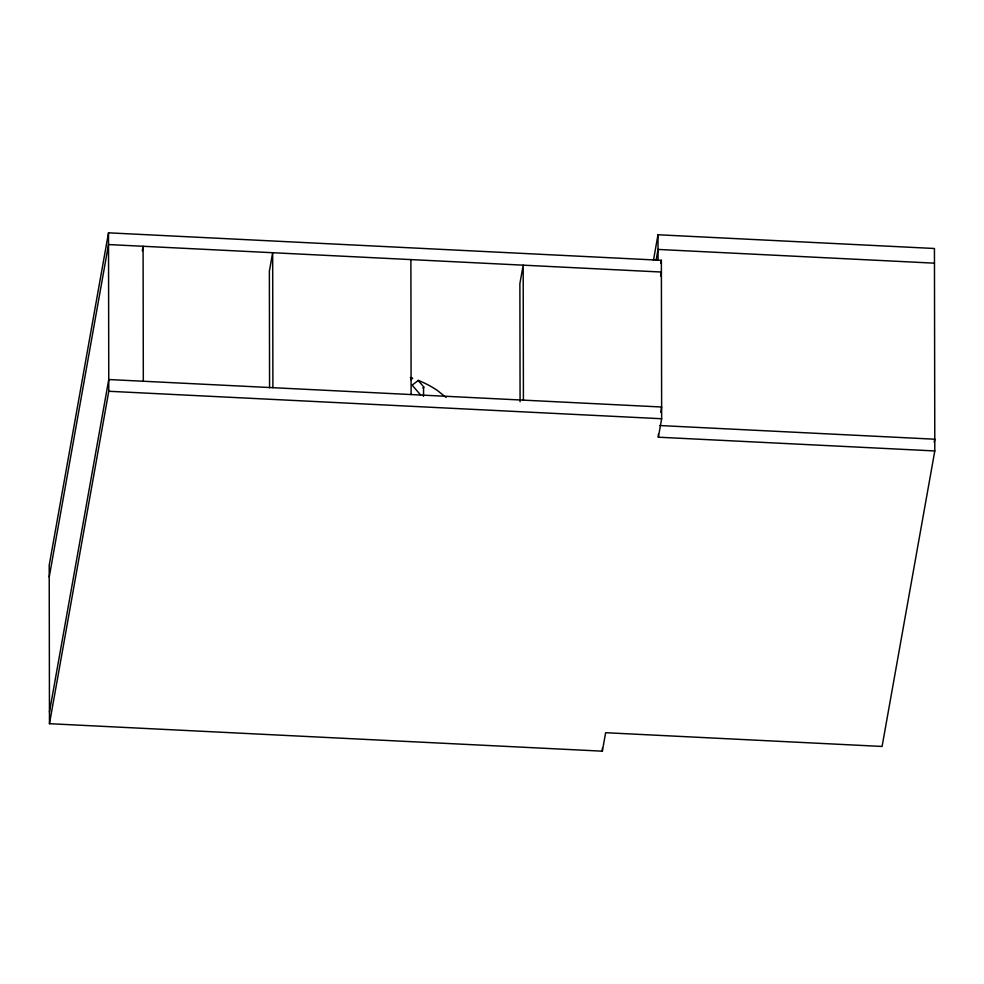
<?xml version="1.0" encoding="UTF-8"?>
<svg xmlns="http://www.w3.org/2000/svg" width="984" height="984" viewBox="0 0 984 984"><rect width="100%" height="100%" fill="white"/><g stroke="black" fill="none" stroke-linecap="round" stroke-linejoin="round"><path stroke-width="1.48" d="M934.8 450.943L658.357 437.203L661.654 418.741L661.371 260.305L108.511 232.827L49.2 565.259L49.471 723.695L602.343 751.173L605.64 732.711L882.082 746.45L934.8 450.943L934.443 248.497L658.001 234.758L653.438 260.391M49.225 576.993L108.523 244.561L661.396 272.039L660.633 276.295M49.458 711.961L108.757 379.529L661.629 407.007L660.694 412.284M49.471 723.695L108.781 391.263L108.511 232.827M142.274 250.809L143.086 246.271L143.32 381.238M656.144 259.985L658.025 249.432L934.468 263.171M660.842 263.318L661.371 260.305M934.246 442.222L934.775 439.208L659.858 425.543M410.832 379.676L412.616 378.336M422.886 388.028L423.673 387.413A1.255 0.664 -0.1 0 0 423.723 386.921M108.781 391.263L661.654 418.741M412.394 378.213L410.34 377.548M446.072 397.425L437.4 390.488A101.241 54.095 -0.1 0 0 418.372 380.427L412.419 384.928A1.611 0.861 -0.1 0 0 412.481 385.47A22.546 12.042 -0.1 0 0 412.776 385.863L420.549 394.904M418.065 380.304L423.6 386.761L423.514 396.368M658.001 234.758L658.05 260.047M658.357 434.276L658.357 437.203M602.343 748.246L602.343 751.173M523.414 400.131L523.181 265.163L519.884 283.638L520.081 401.73M410.882 259.579L411.115 394.547M272.9 387.684L272.666 252.716L269.37 271.178L269.567 387.745"/></g></svg>
